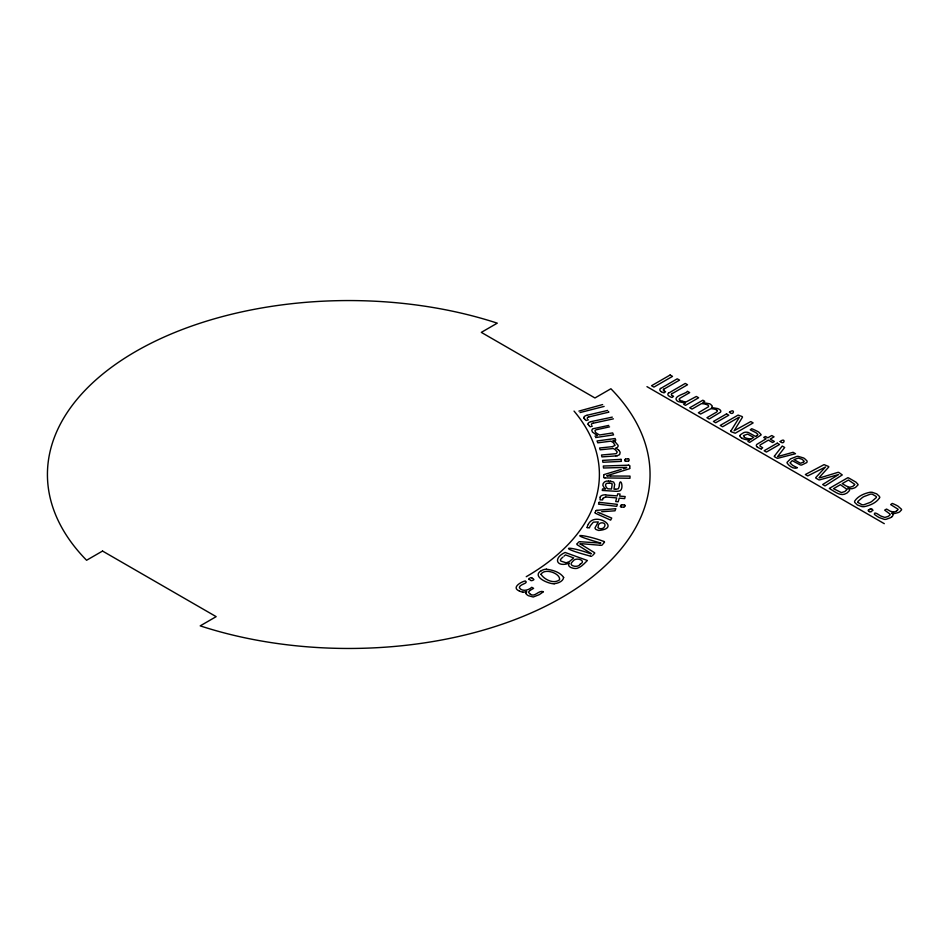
<?xml version="1.0" encoding="UTF-8"?>
<svg xmlns="http://www.w3.org/2000/svg" width="949" height="949" viewBox="0 0 949 949"><rect width="100%" height="100%" fill="white"/><g stroke="black" fill="none" stroke-linecap="round" stroke-linejoin="round"><path stroke-width="1.42" d="M603.754 475.319L603.718 477.122M606.992 475.686L629.484 468.735A1.578 0.913 0 0 0 629.768 468.415L629.804 468.284M606.992 475.947L610.61 475.995M614.655 484.239L613.647 482.056L610.48 481.167M624.845 459.553L625.533 459.019M629.151 460.609L628.452 461.119M614.608 484.654L613.979 489.162L615.521 489.257M603.042 498.403L602.615 499.886L600.112 499.862A15.35 8.861 0 0 1 600.159 498.142L600.361 497.24M603.101 498.189L605.699 496.956M624.952 505.746L624.703 506.493M620.812 505.485L620.575 506.173M595.782 511.048L595.165 512.401M588.285 524.299C595.047 510.776 622.141 528.474 598.641 530.455M620.931 505.165L621.856 504.761M624.537 506.873L623.73 507.252M598.214 526.517C597.858 521.25 607.206 521.82 604.537 526.671C603.35 529.459 598.807 529.103 597.834 527.454M604.133 542.591L602.745 544.311M600.705 543.042C560.729 531.654 587.478 535.022 603.517 541.369M600.658 543.101L580.373 541.737M579.993 543.919L580.942 543.611M577.312 543.599L578.463 542.306A2.681 1.554 0 0 1 578.736 542.033L578.997 541.891A1.34 0.771 0 0 1 579.459 541.749L579.993 541.713M569.151 563.279C566.387 567.039 573.943 569.092 576.956 568.392C581.251 567.122 584.323 563.528 587.395 560.491L565.094 552.46C552.567 558.297 556.731 567.68 569.02 563.231M591.251 553.599L577.407 544.892A1.578 0.913 0 0 1 576.968 543.919M592.769 555.307L594.679 553.22A1.388 0.807 0 0 0 594.489 552.662L582.84 545.485M819.651 477.015L828.762 467.027A1.293 0.747 0 0 0 828.524 466.457L824.052 464.63L805.345 474.536L807.718 475.9L825.523 466.991L815.76 477.596A1.352 0.783 0 0 0 815.891 478.142L818.773 479.803A1.269 0.735 0 0 0 819.687 479.862L838.608 474.547L822.664 484.536L825.037 485.9L842.273 474.939L838.892 472.472A1.269 0.735 0 0 0 837.872 472.377L820.695 477.62M819.058 477.608L819.734 477.952M526.624 591.535L526.054 592.212A3.926 2.266 0 0 0 525.876 592.935L525.9 593.184M572.306 561.844C567.549 565.841 578.095 568.285 580.1 564.275M891.941 516.683L892.606 515.971A5.73 3.31 0 0 0 892.926 515.426A4.211 2.432 0 0 0 892.724 514.026M564.062 556.126L565.485 554.892L573.694 557.941L569.317 561.63L566.173 562.816L560.871 561.073L560.337 560.052L561.215 558.653A19.538 11.281 0 0 1 562.14 557.798L562.971 557.075M580.242 564.169C587.206 560.645 575.521 556.387 572.757 561.452M660.646 388.485L677.254 378.805L679.543 380.122L664.288 388.924M668.654 393.1L685.249 383.42L687.539 384.748L672.295 393.55M761.217 448.924L762.699 447.762L759.983 446.077L760.03 445.034L768.382 440.122L772.557 442.542L774.36 441.499L770.185 439.09L774.064 436.848L771.774 435.52L767.871 437.774L765.392 436.469L763.72 437.442L766.092 438.806L756.792 444.429A4.069 2.349 0 0 0 756.875 446.706M530.017 590.444L528.439 592.188L530.005 594.003M896.639 510.977L898.086 509.518A1.874 1.079 0 0 0 898.051 509.222L890.66 504.595L892.297 503.433A42.812 24.721 0 0 1 898.027 506.161L901.503 509.269A3.725 2.147 0 0 1 901.514 509.921L899.735 511.796A15.006 8.66 0 0 1 898.418 512.507L894.599 513.528A3.938 2.278 0 0 1 893.282 513.445L892.036 513.101M530.337 590.254L533.623 588.356L531.76 587.289C528.557 590.468 521.76 591.879 519.352 587.704C519.269 584.026 529.162 583.528 525.355 580.93C521.333 581.69 510.989 587.561 519.245 590.978M751.062 438.924L753.696 437.406L747.61 434.084L743.53 435.603L744.384 437.347M756.614 435.721L755.451 436.398L748.464 432.542A4.294 2.479 0 0 0 743.648 432.661L740.635 434.606A4.401 2.539 0 0 0 740.03 435.864M868.655 510.088L870.103 509.245M871.135 511.511L873.056 510.265L871.882 509.269M541.238 570.693C531.321 576.423 548.107 583.932 554.204 583.801M588.344 419.814L586.174 420.549A7.806 4.508 0 0 1 584.762 419.09M621.215 469.399L604.821 474.346A1.732 0.996 0 0 0 603.742 474.998M623.303 468.711L626.506 467.738M592.366 426.113L590.159 426.789A7.806 4.508 0 0 1 588.855 425.294M578.902 411.107L602.627 404.571M586.909 415.306L586.636 415.377A4.769 2.752 0 0 0 583.706 417.975M591.013 421.629L612.307 417.121M587.028 415.271L607.645 410.431M588.961 416.908L608.878 412.127L608.523 411.641M617.23 455.745L619.626 454.618L620.124 452.614A9.704 5.599 0 0 0 619.958 452.021A10.225 5.908 0 0 0 619.294 450.894L618.831 450.372M593.22 423.218L613.41 418.841M609.566 426.86L595.853 429.861L594.952 430.716L595.521 432.234A8.055 4.65 0 0 0 596.375 433.052L597.348 433.717A26.038 15.03 0 0 0 597.74 433.954L599.578 434.986L612.651 432.922L613.564 434.891L595.604 437.572M612.413 446.647L615.082 445.366L613.315 442.625A23.286 13.44 0 0 0 612.663 442.198L610.883 441.155L597.787 442.827L597.051 440.965L615.118 438.521L615.771 440.17L612.947 440.644A18.6 10.736 0 0 1 615.082 441.807M612.307 446.659L599.59 447.999L600.148 449.802L613.327 448.509L614.916 449.518A24.698 14.259 0 0 1 615.415 449.85L617.23 452.08L616.221 453.681L601.512 455.022L601.927 456.896L615.818 455.923M626.648 467.311L623.635 467.477M597.016 510.348L615.842 508.676L614.988 510.811L601.642 511.725M893.531 512.033L890.482 511.309A11.495 6.643 0 0 1 889.771 510.93L886.544 509.055L884.682 510.135L890.186 514.192A3.855 2.23 0 0 1 889.794 515.141L888.608 516.102A10.997 6.346 0 0 1 887.896 516.505L885.287 517.3A2.954 1.708 0 0 1 884.409 517.3L880.613 515.936A52.492 30.309 0 0 1 879.794 515.449C878.145 514.204 873.827 511.381 874.385 514.37A57.936 33.452 0 0 0 879.059 517.513L884.314 519.364A4.733 2.728 0 0 0 884.99 519.388A4.97 2.871 0 0 0 885.998 519.34L890.494 517.727A12.954 7.485 0 0 0 891.953 516.683M625.782 458.996L627.775 458.877M626.21 461.226L628.214 461.131M628.25 465.2L603.339 466.03L603.505 467.999L623.078 467.489M546.47 569.258C552.662 569.958 560.135 572.152 563.718 577.514M608.273 483.1L606.34 483.48L605.592 484.678A7.924 4.567 0 0 0 605.687 485.852L606.103 486.884A12.123 6.999 0 0 0 607.799 488.818L611.512 489.032L612.129 484.69A3.855 2.23 0 0 0 611.998 483.943L611.88 483.8A1.673 0.961 0 0 0 611.583 483.551M610.978 476.007L630.029 476.113L629.97 478.26L605.201 477.928M608.392 481.119C605.071 480.147 600.753 484.204 603.932 487.312A14.211 8.197 0 0 0 605.581 488.913L602.532 488.96L602.259 490.455L615.687 491.285A7.972 4.603 0 0 0 618.511 491.155C625.083 490.882 620.421 475.342 619.294 485.105A62.041 35.813 0 0 1 619.234 486.327L618.38 488.735L615.723 489.257M608.523 481.119L610.302 481.167M609.009 483.124L609.732 483.148M600.1 545.272L582.2 543.753M600.171 545.272L600.658 545.307A1.637 0.949 0 0 0 602.342 544.845M606.114 495.022L617.218 495.912L617.692 493.836L620.029 494.002L619.709 496.113L625.177 496.552L624.667 498.605L619.234 498.13L618.202 501.807L615.687 501.547L616.708 497.917L606.031 496.979M622.093 504.785L624.074 504.998M621.417 506.991L623.386 507.229M587.206 527.632L589.353 527.893A62.895 36.311 0 0 1 590.397 525.651L593.339 522.164L598.309 521.903L594.916 528.059L595.758 529.4L598.463 530.42M705.57 404.144L708.369 405.33L708.571 406.694L698.369 412.768L700.576 414.049L711.026 408.675A23.939 13.82 0 0 1 713.98 409.043A5.741 3.31 0 0 1 716.875 410.193M590.942 553.908C568.451 545.533 554.667 546.624 590.361 556.09M597.668 512.211L600.053 513.172M600.361 513.29L611.714 518.059L610.658 520.123L595.652 513.362M848.121 488.035L849.699 488.581A3.855 2.218 0 0 0 851.716 488.723A4.282 2.467 0 0 0 852.404 488.628L854.776 487.798A13.345 7.699 0 0 0 855.535 487.395L858.026 484.915A3.677 2.123 0 0 0 858.015 484.393L856.045 482.211L849.913 478.652A51.08 29.49 0 0 0 847.931 477.655L829.343 488.391A60.036 34.662 0 0 0 830.933 489.435C835.44 492.128 841.075 496.73 846.425 493.302A16.524 9.537 0 0 0 847.327 492.768L849.474 490.562A4.116 2.373 0 0 0 849.379 489.506L848.015 488.094M543.374 591.678C538.546 589.875 534.856 597.668 530.325 594.193M580.171 544.014L582.579 545.331M531.903 578.036L533.219 578.783M664.324 390.964L665.581 391.7L664.098 392.862L662.876 392.459A14.65 8.458 0 0 1 661.358 391.676M672.319 395.579L673.588 396.314L672.106 397.477L670.872 397.073A14.65 8.458 0 0 1 669.365 396.291A4.46 2.574 0 0 1 668.464 393.04M869.403 511.511L868.703 511.108A1.578 0.913 0 0 1 868.382 509.969M646.969 386.646L884.29 523.67M529.435 579.519L530.74 580.266M615.082 441.807L618.024 445.259A6.513 3.76 0 0 1 617.989 446.516L617.906 446.659A3.938 2.278 0 0 1 616.055 448.011L615.616 448.142A15.836 9.146 0 0 1 618.867 450.36M682.746 401.356A25.22 14.555 0 0 0 686.151 401.901L696.352 396.457L698.642 397.773L685.522 405.353L683.683 404.298L685.415 403.111L678.618 401.676A9.478 5.469 0 0 1 677.1 400.881C671.939 396.136 686.601 393.716 687.408 391.285L689.698 392.613L680.48 397.928A5.955 3.44 0 0 0 679.603 398.521L679.33 398.829A1.957 1.127 0 0 0 679.389 399.719L679.804 400.11M716.863 410.205L717.397 411.036L716.649 412.056L706.934 417.714L709.2 419.019L720.469 412.186A4.14 2.396 0 0 0 720.172 409.98L719.532 409.482A8.47 4.899 0 0 0 717.681 408.568L711.536 407.524L712.201 406.492A3.582 2.064 0 0 0 712.165 405.887L710.54 404.274A8.161 4.709 0 0 0 709.484 403.764L702.782 402.566L704.727 401.297L702.841 400.205L689.721 407.773L692.011 409.102L701.489 403.622L702.794 403.752A23.44 13.535 0 0 1 705.582 404.132M757.041 446.825L757.907 447.418A15.979 9.229 0 0 0 761.193 448.948M891.93 513.16L892.736 514.026M580.076 412.554L604.122 406.409M584.62 419.067L584.525 418.936A7.117 4.116 0 0 1 584.193 418.426L584.026 417.975M588.712 425.271L588.57 425.033A7.117 4.116 0 0 1 588.344 424.618L588.214 424.156M858.026 502.472L861.917 504.714A4.14 2.396 0 0 0 863.792 504.785L870.186 502.401A50.712 29.277 0 0 0 871.716 501.523L876.33 497.537A4.14 2.396 0 0 0 876.2 496.457L872.321 494.215A4.093 2.361 0 0 0 870.447 494.144L864.064 496.541A51.483 29.727 0 0 0 862.534 497.406L857.908 501.392A4.093 2.361 0 0 0 858.026 502.472M608.76 425.413L592.579 428.841L591.773 430.3L592.496 432.103L597.443 435.579L594.976 436.196M624.881 459.874L625.011 460.656M629.661 466.018L629.816 467.987M896.568 510.942A6.346 3.666 0 0 1 893.555 512.092M869.901 509.091A1.578 0.913 0 0 1 872.024 509.198M871.301 511.618A1.507 0.866 0 0 1 869.237 511.618M756.614 435.721A5.848 3.381 0 0 0 757.266 435.294L757.658 434.867A1.969 1.139 0 0 0 757.765 434.227L756.211 432.874A45.576 26.311 0 0 0 754.787 432.103L750.232 429.826L751.703 428.723A57.592 33.251 0 0 1 758.666 432.02L761.074 434.547A3.594 2.076 0 0 1 761.039 434.998L749.686 442.4L747.883 441.356L749.769 439.956A13.393 7.734 0 0 1 745.748 439.541A9.454 5.457 0 0 1 741.738 438.082M741.786 438.058A5.824 3.357 0 0 1 739.935 435.864M751.062 438.829A10.048 5.801 0 0 1 744.336 437.37M682.77 401.332A6.951 4.01 0 0 1 679.769 400.122M672.212 395.65A2.633 1.518 0 0 1 672.094 393.432M664.205 391.035A2.633 1.518 0 0 1 664.098 388.817M661.334 391.688A4.46 2.574 0 0 1 660.468 388.414M574.038 411.083A250.666 144.722 0 0 1 526.244 576.695M587.419 418.628A2.562 1.483 0 0 1 588.866 416.765M591.547 424.903A2.562 1.483 0 0 1 593.137 423.088M587.882 424.156A4.769 2.752 0 0 1 591.025 421.653M617.23 455.745A7.201 4.164 0 0 1 615.96 455.911M628.06 458.806A1.21 0.7 0 0 1 629.14 459.458M625.925 461.297A1.21 0.7 0 0 1 624.857 460.656M604.857 477.999A1.542 0.89 0 0 1 603.611 477.394M628.44 465.069A1.661 0.961 0 0 1 629.768 466.018M609.732 483.183A2.717 1.566 0 0 1 611.619 483.527M600.029 497.205A5.172 2.989 0 0 1 605.628 494.809M624.371 504.975A1.21 0.7 0 0 1 625.094 505.77M621.109 507.015A1.21 0.7 0 0 1 620.397 506.22M595.426 513.314A1.34 0.771 0 0 1 595.035 512.84M595.889 510.787A1.34 0.771 0 0 1 596.779 510.325M587.087 527.62A20.7 11.946 0 0 1 588.368 524.322M591.868 556.15A1.779 1.032 0 0 1 590.503 556.28M603.991 541.393A1.851 1.068 0 0 1 604.406 542.401M563.587 577.502A11.435 6.596 0 0 1 554.18 583.718M541.31 570.729A9.015 5.208 0 0 1 546.434 569.127M533.907 579.388A1.578 0.913 0 0 1 533.385 580.005M532.591 580.361A1.53 0.878 0 0 1 530.799 580.563M528.913 579.448A1.637 0.949 0 0 1 529.162 578.38M530.064 577.965A1.518 0.878 0 0 1 531.82 577.763M543.374 591.678A43.452 25.089 0 0 1 539.02 594.762L533.243 597.004L528.427 595.711A9.858 5.694 0 0 1 525.675 593.22M526.481 591.452A5.611 3.238 0 0 1 522.935 592.164M522.911 592.14A7.675 4.437 0 0 1 519.352 590.93M540.989 574.311C544.323 579.566 553.777 584.347 559.53 579.827C560.895 573.682 544.821 567.526 540.989 574.311M729.437 412.257C733.945 416.587 735.475 407.489 729.449 412.198M780.161 441.534C784.645 445.923 786.069 436.73 780.161 441.534M790.315 462.685L790.28 462.815A2.788 1.613 0 0 0 790.315 463.195L792.545 465.271A46.631 26.916 0 0 0 797.421 467.715C794.218 469.625 788.868 466.089 787.077 462.958A5.22 3.013 0 0 1 787.089 462.305L790.505 458.877L796.935 456.386A5.018 2.894 0 0 1 798.05 456.339L803.435 457.916A20.451 11.815 0 0 1 804.527 458.557L806.947 460.87A4.733 2.728 0 0 1 806.733 462.578L801.644 465.034A3.345 1.934 0 0 1 800.375 464.963L792.225 460.668L790.315 462.685M846.781 489.554L845.274 491.179A13.084 7.556 0 0 1 844.539 491.618L841.751 492.507A2.147 1.234 0 0 1 841.194 492.484L833.495 488.664L840.387 484.69L846.769 489.198A2.491 1.435 0 0 1 846.781 489.554M854.61 484.631L853.198 486.09A11.044 6.382 0 0 1 852.522 486.469L850.079 487.205A2.171 1.257 0 0 1 849.533 487.193L846.698 486.22A16.323 9.419 0 0 1 845.939 485.805L842.202 483.646L848.442 480.04L854.563 484.204A2.195 1.269 0 0 1 854.61 484.631M730.896 430.976L730.872 431.048A1.507 0.866 0 0 0 731.311 431.795L735.25 433.23L753.138 422.922L750.789 421.57L734.123 430.763L742.45 417.24A1.507 0.866 0 0 0 742.011 416.504L738.12 415.093L720.244 425.401L722.616 426.765L738.369 417.596A26.75 15.445 0 0 0 738.88 417.252L739.318 417.501A14.982 8.648 0 0 0 738.891 418.058L730.932 430.905M879.581 497.786C876.378 502.851 869.936 505.52 864.219 506.659A6.228 3.594 0 0 1 861.941 506.6L857.469 505.034L854.752 502.448A6.169 3.559 0 0 1 854.669 501.143C857.896 496.102 864.302 493.421 870.019 492.27A6.169 3.559 0 0 1 872.297 492.329L876.757 493.895L879.486 496.469A6.228 3.594 0 0 1 879.581 497.786M599.163 502.329L598.534 504.18L616.708 506.339L617.384 504.358L599.163 502.329M774.467 456.054L774.431 456.113A1.21 0.7 0 0 0 774.704 456.86L776.863 458.082A1.21 0.7 0 0 0 778.168 458.189L795.511 453.705L793.091 452.305L777.575 456.599L784.681 447.454L782.225 446.042L774.467 456.054M803.708 461.89L800.873 463.183A1.566 0.902 0 0 1 800.268 463.124L793.981 459.636L798.002 458.189A2.74 1.578 0 0 1 798.655 458.177L801.751 459.174A14.211 8.209 0 0 1 802.415 459.565L803.91 460.965A2.456 1.412 0 0 1 803.696 461.89M102.539 551.049L86.584 560.266A301.308 173.952 0 0 1 135.683 351.51A301.308 173.952 0 0 1 497.264 323.158L481.309 332.375L594.94 397.975L610.895 388.758A301.308 173.952 0 0 1 561.796 597.514A301.308 173.952 0 0 1 200.215 625.865L216.17 616.648L102.539 551.049M670.136 375.009L651.548 385.733L653.92 387.109L672.509 376.373L670.136 375.009M726.543 413.894L713.423 421.463L715.688 422.768L728.808 415.199L726.543 413.894M777.278 443.171L764.159 450.751L766.412 452.056L779.532 444.488L777.278 443.171M621.049 459.352L602.579 460.384L602.876 462.258L621.37 461.368L621.049 459.352"/></g></svg>
